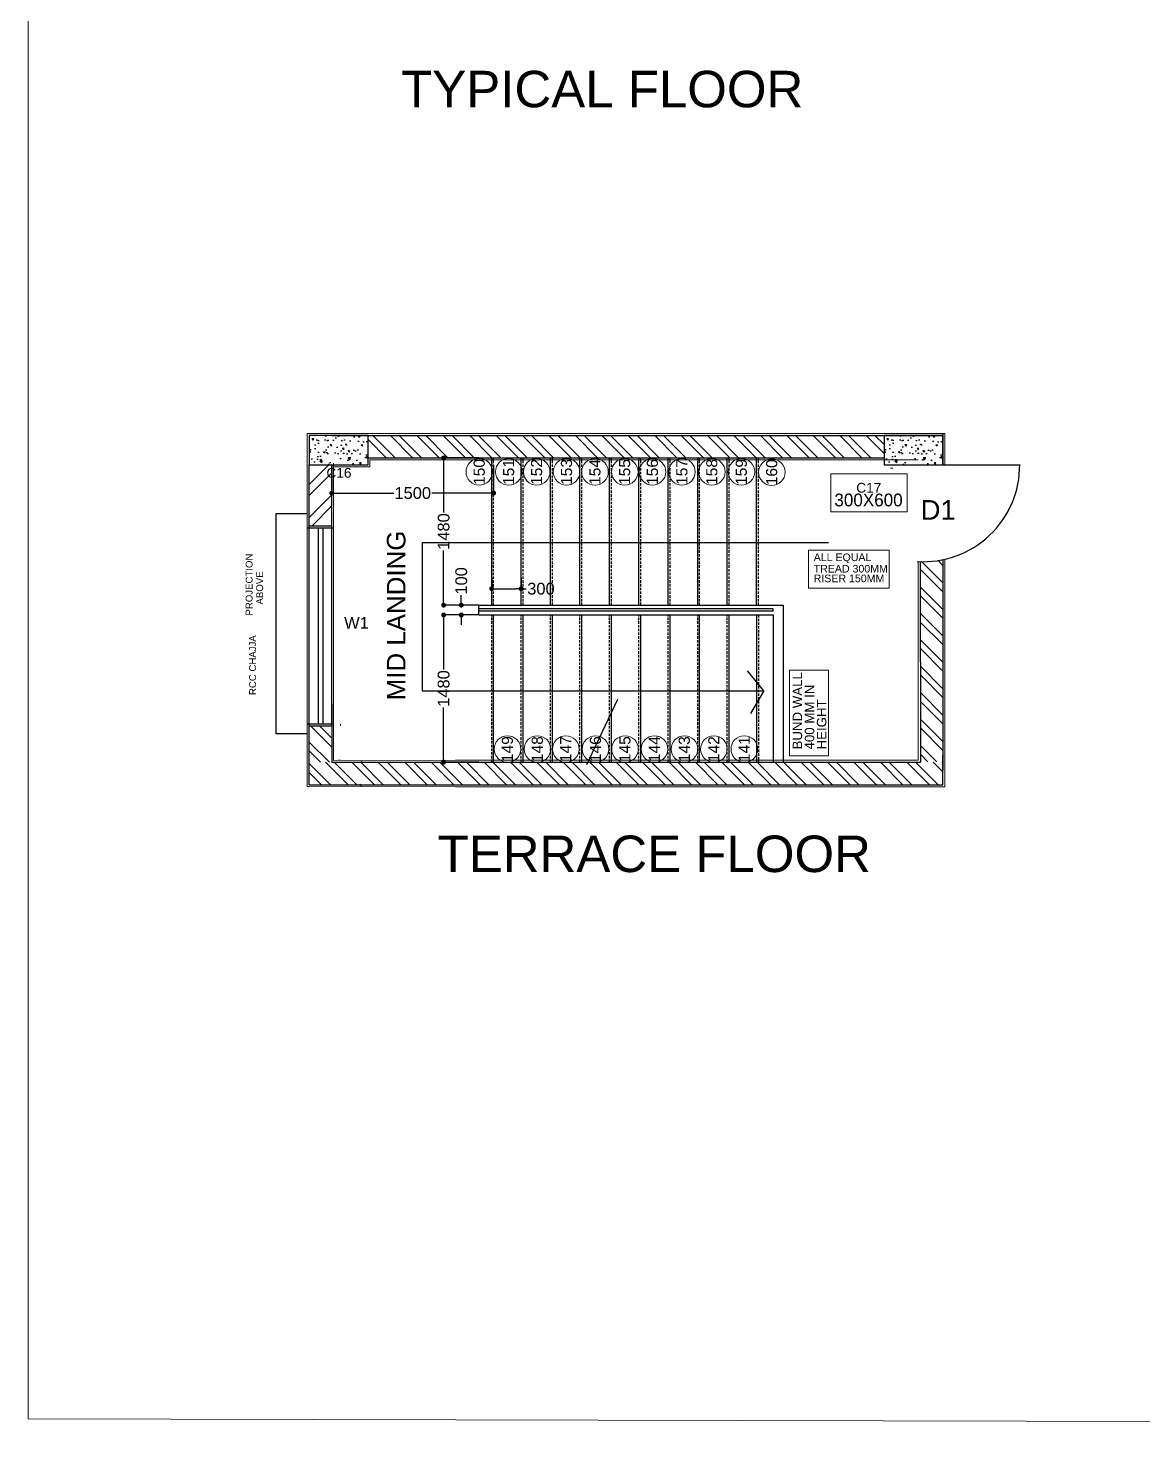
# Model space of a CAD drawing. Header units: millimetres. Extents: x -1932176 to 78768, y -1967 to 1266654.
# Drawn here: x -453438 to -442071, y 435064 to 449343 of the extents above; entities that cross this region are included whole.
import ezdxf

# ---------------------------------------------------------------- set-up
doc = ezdxf.new("R2010")
doc.units = ezdxf.units.MM
doc.linetypes.add('DASHEDX2', pattern=[38.1, 25.4, -12.7])
doc.layers.add('column', color=7, linetype='Continuous')
for name, color, linetype, lineweight in [('DOOR', 7, 'Continuous', 20), ('HATCH', 250, 'Continuous', 13), ('Layer2', 7, 'Continuous', 5), ('LEVEL', 252, 'Continuous', 13), ('PLASTER', 252, 'Continuous', 15), ('SHEET', 7, 'Continuous', 13), ('text', 252, 'Continuous', 5)]:
    doc.layers.add(name, color=color, linetype=linetype, lineweight=lineweight)
doc.styles.get("Standard").update_dxf_attribs({"font": 'arial.ttf'})
doc.dimstyles.new('Copy(2) of Standard', dxfattribs={"dimtxt": 120, "dimasz": 50, "dimexe": 0.18, "dimexo": 0.0625, "dimgap": 20, "dimtad": 0, "dimdec": 0, "dimzin": 0, "dimdsep": 46, "dimtxsty": 'Standard', "dimblk": 'DOT', "dimblk1": 'ARCHTICK', "dimblk2": 'DOT', "dimcen": 0.9, "dimadec": 0, "dimazin": 0, "dimtfac": 1, "dimtdec": 0, "dimtofl": 0, "dimtmove": 0, "dimatfit": 3, "dimfxl": 1, "dimtolj": 1, "dimtzin": 0, "dimarcsym": 0})

# ---------------------------------------------------------------- blocks, each defined once
blk = doc.blocks.new('_Dot')
at = {"color": 0, "linetype": 'ByBlock', "lineweight": -2}
blk.add_line((-0.5, 0), (-1, 0), dxfattribs=at)
at = {"color": 0, "linetype": 'ByBlock', "const_width": 0.5}
blk.add_lwpolyline([(-0.25, 0, 1), (0.25, 0, 1)], format="xyb", close=True, dxfattribs=at)
blk = doc.blocks.new('*D552')
at = {"layer": 'Defpoints', "color": 0, "transparency": 16777216}
for p in [(-448841, 443361), (-449201, 441861), (-448841, 441861)]:
    blk.add_point(p, dxfattribs=at)
at = {"layer": 'LEVEL', "color": 0, "lineweight": -2, "transparency": 16777216}
for p, q in [((-448841, 443361), (-449201, 443361)), ((-449201, 443311), (-449201, 442804)), ((-449201, 441911), (-449201, 442418)), ((-448841, 441861), (-449201, 441861))]:
    blk.add_line(p, q, dxfattribs=at)
at = {"layer": 'LEVEL', "color": 0, "lineweight": -2, "transparency": 16777216, "xscale": 50, "yscale": 50, "zscale": 50}
for p, rotation in [((-449201, 443361), 90), ((-449201, 441861), 270)]:
    blk.add_blockref('_Dot', p, dxfattribs=dict(at, rotation=rotation))
at = {"layer": 'LEVEL', "color": 0, "transparency": 16777216, "insert": (-449201, 442611), "char_height": 120, "attachment_point": 5, "rotation": 90}
blk.add_mtext('\\A1;1480', dxfattribs=at)
blk = doc.blocks.new('_ArchTick')
at = {"color": 0, "linetype": 'ByBlock', "const_width": 0.15}
blk.add_lwpolyline([(-0.5, -0.5), (0.5, 0.5)], dxfattribs=at)
blk = doc.blocks.new('*D553')
at = {"layer": 'Defpoints', "color": 0, "transparency": 16777216}
for p in [(-449201, 444961), (-448841, 444961), (-448841, 443461)]:
    blk.add_point(p, dxfattribs=at)
at = {"layer": 'LEVEL', "color": 0, "lineweight": -2, "transparency": 16777216}
for p, q in [((-448841, 444961), (-449201, 444961)), ((-449201, 444911), (-449201, 444404)), ((-449201, 443511), (-449201, 444018)), ((-448841, 443461), (-449201, 443461))]:
    blk.add_line(p, q, dxfattribs=at)
at = {"layer": 'LEVEL', "color": 0, "lineweight": -2, "transparency": 16777216, "xscale": 50, "yscale": 50, "zscale": 50}
for p, rotation in [((-449201, 444961), 90), ((-449201, 443461), 270)]:
    blk.add_blockref('_Dot', p, dxfattribs=dict(at, rotation=rotation))
at = {"layer": 'LEVEL', "color": 0, "transparency": 16777216, "insert": (-449201, 444211), "char_height": 120, "attachment_point": 5, "rotation": 90}
blk.add_mtext('\\A1;1480', dxfattribs=at)
blk = doc.blocks.new('*D554')
at = {"layer": 'Defpoints', "color": 0, "transparency": 16777216}
for p in [(-449021, 443461), (-448841, 443461), (-448841, 443361)]:
    blk.add_point(p, dxfattribs=at)
at = {"layer": 'LEVEL', "color": 0, "lineweight": -2, "transparency": 16777216}
for p, q in [((-449021, 443511), (-449021, 443561)), ((-448841, 443461), (-449021, 443461)), ((-448841, 443361), (-449021, 443361)), ((-449021, 443311), (-449021, 443261))]:
    blk.add_line(p, q, dxfattribs=at)
at = {"layer": 'LEVEL', "color": 0, "lineweight": -2, "transparency": 16777216, "xscale": 50, "yscale": 50, "zscale": 50}
for p, rotation in [((-449021, 443461), 270), ((-449021, 443361), 90)]:
    blk.add_blockref('_Dot', p, dxfattribs=dict(at, rotation=rotation))
at = {"layer": 'LEVEL', "color": 0, "transparency": 16777216, "insert": (-449021, 443708), "char_height": 120, "attachment_point": 5, "rotation": 90}
blk.add_mtext('\\A1;100', dxfattribs=at)
blk = doc.blocks.new('*D556')
at = {"layer": 'Defpoints', "color": 0, "transparency": 16777216}
for p in [(-450341, 444891), (-448691, 444891), (-448691, 444603)]:
    blk.add_point(p, dxfattribs=at)
at = {"layer": 'LEVEL', "color": 0, "lineweight": -2, "transparency": 16777216}
for p, q in [((-450341, 444891), (-450341, 444603)), ((-448691, 444891), (-448691, 444603)), ((-450291, 444603), (-449709, 444603)), ((-448741, 444603), (-449323, 444603))]:
    blk.add_line(p, q, dxfattribs=at)
at = {"layer": 'LEVEL', "color": 0, "lineweight": -2, "transparency": 16777216, "xscale": 50, "yscale": 50, "zscale": 50, "rotation": 180}
blk.add_blockref('_Dot', (-450341, 444603), dxfattribs=at)
at = {"layer": 'LEVEL', "color": 0, "lineweight": -2, "transparency": 16777216, "xscale": 50, "yscale": 50, "zscale": 50}
blk.add_blockref('_Dot', (-448691, 444603), dxfattribs=at)
at = {"layer": 'LEVEL', "color": 0, "transparency": 16777216, "insert": (-449516, 444603), "char_height": 120, "attachment_point": 5}
blk.add_mtext('\\A1;1500', dxfattribs=at)
blk = doc.blocks.new('*D555')
at = {"layer": 'Defpoints', "color": 0, "transparency": 16777216}
for p in [(-448711, 443737), (-448411, 443737), (-448411, 443628)]:
    blk.add_point(p, dxfattribs=at)
at = {"layer": 'LEVEL', "color": 0, "lineweight": -2, "transparency": 16777216}
for p, q in [((-448711, 443737), (-448711, 443628)), ((-448411, 443737), (-448411, 443628)), ((-448661, 443628), (-448461, 443628)), ((-448411, 443628), (-448361, 443628))]:
    blk.add_line(p, q, dxfattribs=at)
at = {"layer": 'LEVEL', "color": 0, "lineweight": -2, "transparency": 16777216, "xscale": 50, "yscale": 50, "zscale": 50, "rotation": 180}
blk.add_blockref('_Dot', (-448711, 443628), dxfattribs=at)
at = {"layer": 'LEVEL', "color": 0, "lineweight": -2, "transparency": 16777216, "xscale": 50, "yscale": 50, "zscale": 50}
blk.add_blockref('_Dot', (-448411, 443628), dxfattribs=at)
at = {"layer": 'LEVEL', "color": 0, "transparency": 16777216, "insert": (-448209, 443628), "char_height": 120, "attachment_point": 5}
blk.add_mtext('\\A1;300', dxfattribs=at)

msp = doc.modelspace()

# ---------------------------------------------------------------- hatches: boundary and pattern name
at = {"ltscale": 30, "true_color": 0x000000}
h = msp.add_hatch(dxfattribs=at)
h.set_pattern_fill('ANSI32', color=18, scale=25)
h.set_pattern_definition([(45, (11063.58, 105.23), (-168.3798, 168.3798), []), (45, (11175.84, 105.23), (-168.3798, 168.3798), [])])
h.paths.add_polyline_path([(-450341.11688, 444890.91973), (-450571.11688, 444890.91973), (-450571.11688, 444270.13839), (-450341.11688, 444270.13839)])
at = {"layer": 'column'}
h = msp.add_hatch(dxfattribs=at)
h.set_pattern_fill('AR-CONC', color=256, angle=90)
h.set_pattern_definition([(140, (-431726.72, 372814.78), (15.9391, 182.18467), [19.05, -209.55]), (85, (-431726.72, 372814.78), (-191.05685, -35.2434), [15.24, -167.6406]), (190.45144, (-431725.4, 372829.96), (-175.11775, 146.94125), [16.19, -178.09024]), (136.1842, (-431777.52, 372814.78), (42.0423, 271.07904), [28.575, -314.325]), (186.63556, (-431774.02, 372837.37), (-247.4261, 237.4041), [24.285, -267.1356]), (81.18415, (-431777.52, 372814.78), (-247.4261, 237.4041), [22.86, -251.4597]), (111, (-431764.82, 372840.18), (102.2652, 151.6144), [19.05, -209.55]), (56, (-431764.82, 372840.18), (-184.18797, 61.80203), [15.24, -167.64]), (161.45145, (-431756.3, 372852.81), (-81.92277, 213.4164), [16.19, -178.08994]), (127.5, (-431726.72, 372814.78), (-84.55504, 3.088603), [0, -165.608, 0, -170.18, 0, -168.275]), (97.5, (-431726.72, 372814.78), (-100.18057, 66.81966), [0, -97.028, 0, -161.798, 0, -64.135]), (57.5, (-431726.72, 372758.14), (5.728744, 135.590595), [0, -63.5, 0, -198.12, 0, -262.89]), (47.5, (-431726.72, 372732.74), (-25.4265, 148.12918), [0, -82.55, 0, -131.572, 0, -186.69])])
h.paths.add_polyline_path([(-450571.11688, 445190.91973), (-450571.11688, 444890.91973), (-449971.11688, 444890.91973), (-449971.11688, 445190.91973)])
h = msp.add_hatch(dxfattribs=at)
h.set_pattern_fill('AR-CONC', color=256, angle=90)
h.set_pattern_definition([(140, (-425867.03, 372814.9), (15.9391, 182.18467), [19.05, -209.55]), (85, (-425867.03, 372814.9), (-191.05685, -35.2434), [15.24, -167.6406]), (190.45144, (-425865.7, 372830.09), (-175.11775, 146.94125), [16.19, -178.09024]), (136.1842, (-425917.83, 372814.9), (42.0423, 271.07904), [28.575, -314.325]), (186.63556, (-425914.33, 372837.5), (-247.4261, 237.4041), [24.285, -267.1356]), (81.18415, (-425917.83, 372814.9), (-247.4261, 237.4041), [22.86, -251.4597]), (111, (-425905.13, 372840.3), (102.2652, 151.6144), [19.05, -209.55]), (56, (-425905.13, 372840.3), (-184.18797, 61.80203), [15.24, -167.64]), (161.45145, (-425896.61, 372852.94), (-81.92277, 213.4164), [16.19, -178.08994]), (127.5, (-425867.03, 372814.906), (-84.55504, 3.088603), [0, -165.608, 0, -170.18, 0, -168.275]), (97.5, (-425867.03, 372814.91), (-100.18057, 66.81966), [0, -97.028, 0, -161.798, 0, -64.135]), (57.5, (-425867.03, 372758.264), (5.728744, 135.590595), [0, -63.5, 0, -198.12, 0, -262.89]), (47.5, (-425867.03, 372732.86), (-25.4265, 148.12918), [0, -82.55, 0, -131.572, 0, -186.69])])
h.paths.add_polyline_path([(-444711.42815, 445191.0464), (-444711.42815, 444891.0464), (-444111.42815, 444891.0464), (-444111.42815, 445191.0464)])
at = {"layer": 'HATCH'}
h = msp.add_hatch(dxfattribs=at)
h.set_pattern_fill('ANSI32', color=256, scale=20, angle=90)
h.set_pattern_definition([(135, (-374755.92, -93717.6), (-134.70384, -134.70384), []), (135, (-374755.92, -93627.8), (-134.70384, -134.70384), [])])
h.paths.add_polyline_path([(-449971.11688, 445193.49502), (-449971.11688, 444963.49502), (-444711.42815, 444963.49502), (-444711.42815, 445193.49502)])
h = msp.add_hatch(dxfattribs=at)
h.set_pattern_fill('ANSI32', color=256, scale=20, angle=90)
h.set_pattern_definition([(135, (-118593.29, 306394.71), (-134.70384, -134.70384), []), (135, (-118593.29, 306484.52), (-134.70384, -134.70384), [])])
h.paths.add_polyline_path([(-444341.32816, 443903.9896), (-444341.11688, 442410.79925), (-444341.11688, 441863.55566), (-444111.11688, 441863.55566), (-444111.36006, 443923.96683)])
h.paths.add_polyline_path([(-450571.6286, 442230.13839), (-450571.11456, 441859.42514), (-450341.11456, 441859.42514), (-450341.11456, 442426.30697), (-450341.6286, 442230.13839)])
h = msp.add_hatch(dxfattribs=at)
h.set_pattern_fill('ANSI32', color=256, scale=20, angle=90)
h.set_pattern_definition([(135, (-168845.39, 262944.6), (-134.70384, -134.70384), []), (135, (-168845.39, 263034.4), (-134.70384, -134.70384), [])])
h.paths.add_polyline_path([(-450571.11688, 441860.91973), (-450571.11688, 441630.91973), (-444111.11688, 441630.91973), (-444111.11688, 441860.91973)])

# ---------------------------------------------------------------- linework, layer by layer
for p, q in [((-450341.11688, 445190.91973), (-444111.42815, 445191.0464)), ((-444111.43845, 445210.91204), (-444111.27253, 444891.00079)), ((-449971.11688, 444960.91973), (-444711.42815, 444960.91973)), ((-448711.11688, 443460.91973), (-448711.11688, 444960.91973)), ((-448411.11688, 443460.91973), (-448411.11688, 444960.91973)), ((-448111.11688, 443460.91973), (-448111.11688, 444960.91973)), ((-447811.11688, 443460.91973), (-447811.11688, 444960.91973)), ((-447511.11688, 443460.91973), (-447511.11688, 444960.91973)), ((-447211.11688, 443460.91973), (-447211.11688, 444960.91973)), ((-446911.11688, 443460.91973), (-446911.11688, 444960.91973)), ((-446611.11688, 443460.91973), (-446611.11688, 444960.91973)), ((-446311.11688, 443460.91973), (-446311.11688, 444960.91973)), ((-446011.11688, 443460.91973), (-446011.11688, 444960.91973)), ((-450571.11688, 441628.82855), (-450571.11688, 444890.91973)), ((-450341.11688, 442230.91973), (-450341.11688, 444890.91973)), ((-444341.32816, 443903.9896), (-444340.52581, 441860.91973)), ((-444111.36006, 443923.96683), (-444112.14033, 441783.9526)), ((-448841.11688, 443460.91973), (-445841.11688, 443460.91973)), ((-448841.11688, 443360.91973), (-448841.11688, 443460.91973)), ((-448841.11688, 443398.41973), (-448841.11688, 443423.41973)), ((-445841.11688, 443423.41973), (-448841.11688, 443423.41973)), ((-445841.11688, 443398.41973), (-448841.11688, 443398.41973)), ((-448841.11688, 443360.91973), (-445841.11688, 443360.91973)), ((-448691.11688, 441860.91973), (-448691.11688, 443360.91973)), ((-448391.11688, 441860.91973), (-448391.11688, 443360.91973)), ((-448091.11688, 441860.91973), (-448091.11688, 443360.91973)), ((-447791.11688, 441860.91973), (-447791.11688, 443360.91973)), ((-447491.11688, 441860.91973), (-447491.11688, 443360.91973)), ((-447191.11688, 441860.91973), (-447191.11688, 443360.91973)), ((-446891.11688, 441860.91973), (-446891.11688, 443360.91973)), ((-446591.11688, 441860.91973), (-446591.11688, 443360.91973)), ((-446291.11688, 441860.91973), (-446291.11688, 443360.91973)), ((-446011.11688, 443360.91973), (-446011.11688, 441860.91973)), ((-445841.11688, 443460.91973), (-445741.11688, 443460.91973)), ((-445841.11688, 443398.41973), (-445841.11688, 443423.41973)), ((-445841.11688, 443360.91973), (-445841.11688, 441860.91973)), ((-445741.11688, 443460.91973), (-445741.11688, 441860.91973)), ((-450342.14033, 442459.33984), (-450342.14033, 441860.27059)), ((-447740.04929, 441836.99202), (-447426.72498, 442503.11915)), ((-450342.14033, 441860.27059), (-444340.52581, 441860.91973)), ((-450571.11688, 441630.91973), (-445762.04357, 441630.91973)), ((-445762.04357, 441630.91973), (-444341.11688, 441630.91973))]:
    msp.add_line(p, q)
at = {"linetype": 'DASHEDX2'}
for p, q in [((-448691.11688, 443460.91973), (-448691.11688, 444960.91973)), ((-448391.11688, 443460.91973), (-448391.11688, 444960.91973)), ((-448091.11688, 443460.91973), (-448091.11688, 444960.91973)), ((-447791.11688, 443460.91973), (-447791.11688, 444960.91973)), ((-447491.11688, 443460.91973), (-447491.11688, 444960.91973)), ((-447191.11688, 443460.91973), (-447191.11688, 444960.91973)), ((-446891.11688, 443460.91973), (-446891.11688, 444960.91973)), ((-446591.11688, 443460.91973), (-446591.11688, 444960.91973)), ((-446291.11688, 443460.91973), (-446291.11688, 444960.91973)), ((-445991.11688, 443460.91973), (-445991.11688, 444960.91973)), ((-448711.11688, 441860.91973), (-448711.11688, 443360.91973)), ((-448411.11688, 441860.91973), (-448411.11688, 443360.91973)), ((-448111.11688, 441860.91973), (-448111.11688, 443360.91973)), ((-447811.11688, 441860.91973), (-447811.11688, 443360.91973)), ((-447511.11688, 441860.91973), (-447511.11688, 443360.91973)), ((-447211.11688, 441860.91973), (-447211.11688, 443360.91973)), ((-446911.11688, 441860.91973), (-446911.11688, 443360.91973)), ((-446611.11688, 441860.91973), (-446611.11688, 443360.91973)), ((-446311.11688, 441860.91973), (-446311.11688, 443360.91973)), ((-445991.11688, 443360.91973), (-445991.11688, 441860.91973))]:
    msp.add_line(p, q, dxfattribs=at)
at = {"transparency": 16777216}
msp.add_line((-444362.14125, 444891.02854), (-443327.66643, 444890.91413), dxfattribs=at)
at = {"ltscale": 30}
for p, q in [((-450592.14086, 444390.39146), (-450910.82114, 444390.39146)), ((-450909.99497, 442150.39146), (-450909.99497, 444390.39146)), ((-450592.14095, 444250.13838), (-450322.14033, 444250.13839)), ((-450571.11688, 444270.13839), (-450341.11688, 444270.13839)), ((-450481.3158, 444250.13839), (-450481.3158, 442250.13839)), ((-450431.3158, 444250.13839), (-450431.3158, 442250.13839)), ((-449419.3486, 444099.05469), (-449419.3486, 442588.44811)), ((-445936.45825, 442588.44811), (-446104.40464, 442790.37746)), ((-449419.3486, 442588.44811), (-445936.45825, 442588.44811)), ((-445936.45825, 442588.44811), (-446072.63212, 442357.31812)), ((-450592.14224, 442250.13838), (-450341.11688, 442250.13839)), ((-450571.11688, 442230.13839), (-450342.14033, 442230.13839)), ((-450597.37077, 442150.39146), (-450909.99497, 442150.39146))]:
    msp.add_line(p, q, dxfattribs=at)
msp.add_lwpolyline([(-449419.3486, 444099.05469), (-445276.24013, 444099.05469)], dxfattribs=at)
at = {"transparency": 16777216}
msp.add_arc((-444310.8405, 444886.65965), 983.14288, 266.406960182, 0.418009781, dxfattribs=at)
at = {"layer": 'column'}
for p, q in [((-450571.11688, 445190.91973), (-450571.11688, 444890.91973)), ((-449971.11688, 445190.91973), (-450571.11688, 445190.91973)), ((-449971.11688, 444890.91973), (-449971.11688, 445190.91973)), ((-444711.42815, 445191.0464), (-444711.42815, 444891.0464)), ((-444111.42815, 445191.0464), (-444711.42815, 445191.0464)), ((-444111.42815, 444891.0464), (-444111.42815, 445191.0464)), ((-450571.11688, 444890.91973), (-449971.11688, 444890.91973)), ((-444711.42815, 444891.0464), (-444111.42815, 444891.0464)), ((-444111.11688, 441630.91973), (-444111.11688, 441930.91973)), ((-444711.11688, 441630.91973), (-444111.11688, 441630.91973))]:
    msp.add_line(p, q, dxfattribs=at)
at = {"layer": 'DOOR'}
msp.add_line((-444646.46909, 444858.0295), (-444621.46909, 444858.0295), dxfattribs=at)
for centre, start, end in [((-450039.37285, 441860.68754), 0, 180), ((-450051.37285, 441637.98829), 180, 0)]:
    msp.add_arc(centre, 6, start, end, dxfattribs=at)
at = {"layer": 'Layer2', "color": 252, "true_color": 0x939598, "transparency": 33554687}
msp.add_lwpolyline([(-445255.15687, 444797.73713), (-444475.41246, 444797.73713), (-444475.41246, 444410.55655), (-445255.15687, 444410.55655)], close=True, dxfattribs=at)
at = {"layer": 'LEVEL'}
for points in [[(-445481.76271, 444022.36348), (-444657.69205, 444022.36348), (-444657.69205, 443634.49191), (-445481.76271, 443634.49191)], [(-445673.56206, 441923.54326), (-445673.56206, 442799.12063), (-445276.24013, 442799.12063), (-445276.24013, 441923.54326)]]:
    msp.add_lwpolyline(points, close=True, dxfattribs=at)
for centre in [(-448837.34775, 444819.64315), (-448537.70542, 444819.64315), (-448252.30528, 444819.64315), (-447947.30738, 444819.64315), (-447657.84802, 444819.64315), (-447354.7393, 444819.64315), (-447071.95725, 444819.64315), (-446771.34857, 444819.64315), (-446465.84428, 444819.64315), (-446165.23487, 444819.64315), (-445855.42335, 444816.10122), (-448549.9694, 441994.32253), (-448244.97151, 441994.32253), (-447955.51215, 441994.32253), (-447652.40342, 441994.32253), (-447351.95725, 441994.32253), (-447051.34857, 441994.32253), (-446745.84428, 441994.32253), (-446445.23487, 441994.32253), (-446135.42335, 441994.32253)]:
    msp.add_circle(centre, 135.51549, dxfattribs=at)
at = {"layer": 'PLASTER'}
for p, q in [((-450592.14265, 441610.91973), (-450592.14033, 445210.91973)), ((-444092.14189, 445210.91202), (-450592.14033, 445210.91973)), ((-444092.14227, 444890.99868), (-444092.14189, 445210.91202)), ((-449952.14265, 444870.91973), (-449952.14265, 444940.91973)), ((-449952.14265, 444940.91973), (-444362.14123, 444940.91658)), ((-450322.14265, 444890.91973), (-450322.14265, 444870.91973)), ((-450322.14265, 444870.91973), (-449972.14265, 444870.91973)), ((-450322.14033, 441877.68472), (-450322.14033, 444906.42745)), ((-449972.14265, 444870.91973), (-449952.14265, 444870.91973)), ((-444362.14265, 442410.79925), (-444362.14181, 443904.85616)), ((-444092.14265, 441610.68754), (-444092.14265, 443928.14978)), ((-450322.14033, 442230.91973), (-450322.14033, 442426.30697)), ((-450322.14033, 442426.30697), (-450322.14033, 442406.30697)), ((-444362.36258, 441880.91973), (-444362.14265, 442410.79925)), ((-444362.14265, 442410.79925), (-444362.14265, 442390.79925)), ((-450342.14265, 442250.91973), (-450322.14265, 442250.91973)), ((-450252.14265, 442230.91973), (-450252.14265, 442250.91973)), ((-450322.14033, 442189.61644), (-450322.14033, 442196.45931)), ((-450322.14033, 442105.69014), (-450322.14033, 442118.49866)), ((-449078.39862, 441880.91973), (-450322.14033, 441877.68472)), ((-450272.14265, 441880.91973), (-450252.14265, 441880.91973)), ((-449078.39862, 441880.91973), (-444362.36258, 441880.91973)), ((-450572.14265, 441610.91973), (-450592.14265, 441610.91973)), ((-449081.6417, 441610.68754), (-450572.14265, 441610.91973)), ((-450040.53633, 441630.91973), (-450040.53633, 441610.91973)), ((-449061.6417, 441610.68754), (-449081.6417, 441610.68754)), ((-444784.17239, 441610.68754), (-449061.6417, 441610.68754)), ((-444092.14265, 441610.68754), (-444784.17239, 441610.68754))]:
    msp.add_line(p, q, dxfattribs=at)
at = {"layer": 'SHEET'}
for q in [(-450571.11688, 445177.88685), (-450571.11688, 445157.88685)]:
    msp.add_line((-450571.11688, 445157.88685), q, dxfattribs=at)
msp.add_lwpolyline([(-453438.1584, 465403.67446), (-409846.52762, 465301.87172), (-409846.52762, 435064.2022), (-453438.1584, 435166.00494)], close=True, dxfattribs=at)

# ---------------------------------------------------------------- texts
at = {"color": 252, "ltscale": 30}
for s, p in [('TYPICAL FLOOR ', (-449634.35421, 448534.87686)), ('TERRACE FLOOR ', (-449262.66777, 440740.3622))]:
    msp.add_text(s, height=372.0491009, dxfattribs=at).set_placement(p)
for s, height, p in [('MID LANDING', 188.9071022, (-449590.45853, 442490.92059)), ('PROJECTION  ', 70.0925214, (-451149.27958, 443355.17783)), ('ABOVE', 70.092521, (-451040.99976, 443467.61641)), ('RCC CHAJJA', 70.092521, (-451113.6697, 442544.8478))]:
    msp.add_text(s, height=height, rotation=90).set_placement(p)
at = {"color": 252, "transparency": 16777216, "attachment_point": 1}
for s, insert, char_height in [('D1', (-444337.56868, 444531.74856), 200), ('D1', (-444337.56868, 444531.73069), 200), ('W1', (-450215.18371, 443340.22985), 120)]:
    msp.add_mtext_dynamic_manual_height_columns(s, width=74.86437, gutter_width=11139.68641, heights=[0], dxfattribs=dict(at, insert=insert, char_height=char_height))
at = {"layer": 'Layer2', "color": 252, "linetype": 'ByBlock', "lineweight": 9, "true_color": 0x939598, "transparency": 16777216, "insert": (-445217.38433, 444597.80055), "char_height": 130, "attachment_point": 1}
msp.add_mtext_dynamic_manual_height_columns('{\\fCentury Gothic|b0|i0|c0|p34;300X600}', width=741.9718666, gutter_width=57.3737, heights=[0], dxfattribs=at)
at = {"layer": 'LEVEL'}
for s, height, p in [('150', 113.387236, (-448782.08323, 444686.24034)), ('151', 113.387236, (-448482.4409, 444686.24034)), ('152', 113.387236, (-448197.04075, 444686.24034)), ('153', 113.387236, (-447892.04286, 444686.24034)), ('154', 113.387236, (-447602.5835, 444686.24034)), ('155', 113.387236, (-447299.47477, 444686.24034)), ('156', 113.387236, (-447016.69273, 444686.24034)), ('157', 113.387236, (-446716.08404, 444686.24034)), ('158', 113.387236, (-446410.57976, 444686.24034)), ('159', 113.387236, (-446109.97035, 444686.24034)), ('160', 113.387236, (-445800.15883, 444682.69841)), ('BUND WALL', 96.677399, (-445546.41349, 441990.0752)), ('400 MM IN', 96.677399, (-445422.52944, 441990.0752)), ('HEIGHT', 96.677399, (-445299.0725, 441990.0752)), ('149', 113.387236, (-448494.70488, 441860.91973)), ('148', 113.387236, (-448189.70699, 441860.91973)), ('147', 113.387236, (-447900.24762, 441860.91973)), ('146', 113.387236, (-447597.1389, 441860.91973)), ('145', 113.387236, (-447296.69273, 441860.91973)), ('144', 113.387236, (-446996.08404, 441860.91973)), ('143', 113.387236, (-446690.57976, 441860.91973)), ('142', 113.387236, (-446389.97035, 441860.91973)), ('141', 113.387236, (-446080.15883, 441860.91973))]:
    msp.add_text(s, height=height, rotation=90, dxfattribs=at).set_placement(p)
for s, height, p in [('ALL EQUAL', 77.341919, (-445428.53715, 443910.10568)), ('TREAD 300MM', 77.3419192, (-445428.53715, 443793.52992)), ('RISER 150MM', 77.3419192, (-445428.53715, 443694.76436))]:
    msp.add_text(s, height=height, dxfattribs=at).set_placement(p)
at = {"layer": 'text', "color": 252, "true_color": 0x939598, "transparency": 16777216, "char_height": 99.743185, "attachment_point": 1}
for s, insert in [('C16', (-450395.7318, 444859.18038)), ('C17', (-444994.05555, 444707.29191))]:
    msp.add_mtext_dynamic_manual_height_columns(s, width=1.2192188, gutter_width=1, heights=[0], dxfattribs=dict(at, insert=insert))

# ---------------------------------------------------------------- dimensions: what is measured, and where the dimension line sits
at = {"layer": 'LEVEL'}
for base, p1, p2, angle, text, picture, middle in [((-449201.01235, 444960.91973), (-448841.11688, 443460.91973), (-448841.11688, 444960.91973), 90, '1480', '*D553', (-449201.01235, 444210.91973)), ((-448691.11688, 444602.74953), (-450341.11688, 444890.91973), (-448691.11688, 444890.91973), 180, '1500', '*D556', (-449516.11688, 444602.74953)), ((-449200.98548, 441860.91973), (-448841.11688, 443360.91973), (-448841.11688, 441860.91973), 90, '1480', '*D552', (-449200.98548, 442610.91973))]:
    dim = msp.add_linear_dim(base=base, p1=p1, p2=p2, angle=angle, text=text, dimstyle='Copy(2) of Standard', dxfattribs=at)
    dim.commit()
    dim.dimension.update_dxf_attribs({"geometry": picture, "text_midpoint": middle, "dimtype": 160})
for base, p1, p2, angle, picture, middle in [((-449021.18587, 443460.91973), (-448841.11688, 443360.91973), (-448841.11688, 443460.91973), 90, '*D554', (-449021.18587, 443707.63187)), ((-448411.11688, 443627.81277), (-448711.11688, 443736.74613), (-448411.11688, 443736.74613), 180, '*D555', (-448208.79765, 443627.81277))]:
    dim = msp.add_linear_dim(base=base, p1=p1, p2=p2, angle=angle, dimstyle='Copy(2) of Standard', dxfattribs=at)
    dim.commit()
    dim.dimension.update_dxf_attribs({"geometry": picture, "text_midpoint": middle})

doc.saveas('drawing.dxf')
